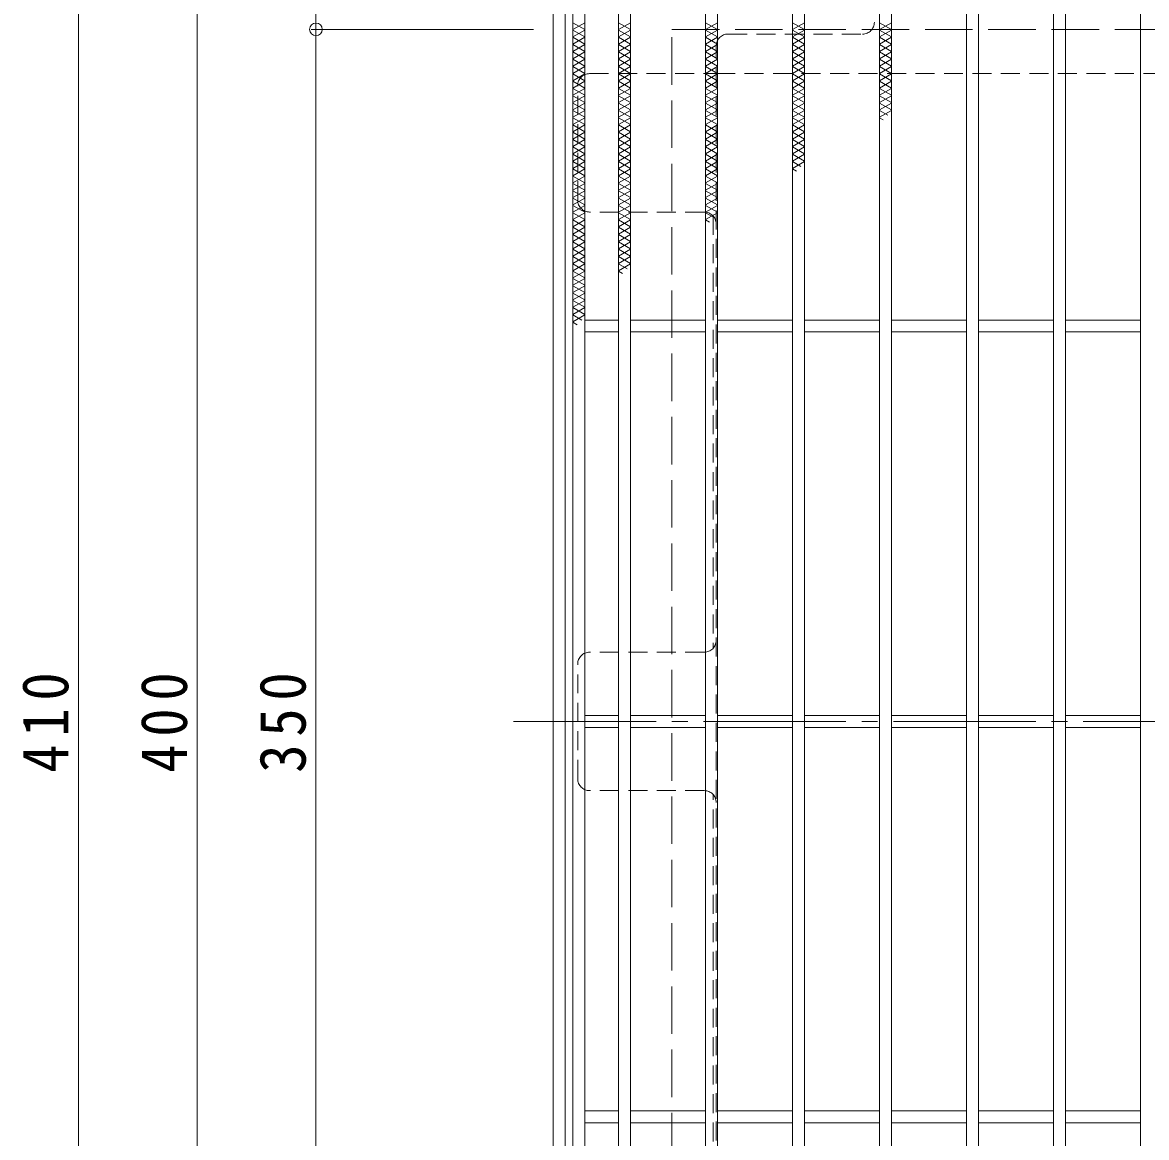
# Model space of a CAD drawing. Units: millimetres at full size, sheet at 1:4. Extents: x -838 to 1044, y -781 to 732.
# Drawn here: x -833.9 to -549.7, y 287.9 to 569.9 of the extents above; entities that cross this region are included whole.
import ezdxf

# ---------------------------------------------------------------- set-up
doc = ezdxf.new("R2010")
doc.units = ezdxf.units.MM
doc.header["$LTSCALE"] = 4
doc.header["$PDMODE"] = 32
doc.header["$PDSIZE"] = 3.2
for name, pattern in [('CHAIN2', [12, 9, -1, 1, -1]), ('DASHED1', [1.8, 1.2, -0.6]), ('DASHED3', [4, 3, -1])]:
    doc.linetypes.add(name, pattern=pattern)
for name, color, linetype, lineweight in [('A-1_躯体', 3, 'Continuous', 9), ('A-2_仕上', 3, 'Continuous', 9), ('A-4_その他', 7, 'Continuous', 9), ('A-7_ハッチ', 2, 'Continuous', 9), ('A-9_ｸｳﾁｮｳｷ', 6, 'Continuous', 9)]:
    doc.layers.add(name, color=color, linetype=linetype, lineweight=lineweight)
doc.styles.add('ＭＳ ゴシック', font='')
doc.styles.get('ＭＳ ゴシック').set_extended_font_data('MS Gothic')

msp = doc.modelspace()

# ---------------------------------------------------------------- linework, layer by layer
at = {"layer": 'A-1_躯体', "color": 2}
for points in [[(-699.713, 188.162), (-699.713, 598.162), (-289.713, 598.162), (-289.713, 188.162)], [(-696.713, 191.162), (-696.713, 595.162), (-292.713, 595.162), (-292.713, 191.162)]]:
    msp.add_lwpolyline(points, close=True, dxfattribs=at)
at = {"layer": 'A-1_躯体', "color": 2, "linetype": 'DASHED3'}
msp.add_lwpolyline([(-669.713, 218.162), (-669.713, 568.162), (-319.713, 568.162), (-319.713, 218.162)], close=True, dxfattribs=at)
at = {"layer": 'A-2_仕上'}
for p, q in [((-691.713, 590.162), (-691.713, 196.162)), ((-683.213, 590.162), (-683.213, 196.162)), ((-680.213, 590.162), (-680.213, 196.162)), ((-661.213, 590.162), (-661.213, 196.162)), ((-658.213, 590.162), (-658.213, 196.162)), ((-639.213, 590.162), (-639.213, 196.162)), ((-636.213, 590.162), (-636.213, 196.162)), ((-617.213, 590.162), (-617.213, 196.162)), ((-614.213, 590.162), (-614.213, 196.162)), ((-595.213, 590.162), (-595.213, 196.162)), ((-592.213, 590.162), (-592.213, 196.162)), ((-573.213, 590.162), (-573.213, 196.162)), ((-570.213, 590.162), (-570.213, 196.162)), ((-551.213, 590.162), (-551.213, 196.162)), ((-683.213, 494.662), (-691.713, 494.662)), ((-661.213, 494.662), (-680.213, 494.662)), ((-639.213, 494.662), (-658.213, 494.662)), ((-617.213, 494.662), (-636.213, 494.662)), ((-595.213, 494.662), (-614.213, 494.662)), ((-573.213, 494.662), (-592.213, 494.662)), ((-551.213, 494.662), (-570.213, 494.662)), ((-683.213, 491.662), (-691.713, 491.662)), ((-661.213, 491.662), (-680.213, 491.662)), ((-639.213, 491.662), (-658.213, 491.662)), ((-617.213, 491.662), (-636.213, 491.662)), ((-595.213, 491.662), (-614.213, 491.662)), ((-573.213, 491.662), (-592.213, 491.662)), ((-551.213, 491.662), (-570.213, 491.662)), ((-683.213, 394.662), (-691.713, 394.662)), ((-661.213, 394.662), (-680.213, 394.662)), ((-639.213, 394.662), (-658.213, 394.662)), ((-617.213, 394.662), (-636.213, 394.662)), ((-595.213, 394.662), (-614.213, 394.662)), ((-573.213, 394.662), (-592.213, 394.662)), ((-551.213, 394.662), (-570.213, 394.662)), ((-683.213, 391.662), (-691.713, 391.662)), ((-661.213, 391.662), (-680.213, 391.662)), ((-639.213, 391.662), (-658.213, 391.662)), ((-617.213, 391.662), (-636.213, 391.662)), ((-595.213, 391.662), (-614.213, 391.662)), ((-573.213, 391.662), (-592.213, 391.662)), ((-551.213, 391.662), (-570.213, 391.662)), ((-683.213, 294.662), (-691.713, 294.662)), ((-661.213, 294.662), (-680.213, 294.662)), ((-639.213, 294.662), (-658.213, 294.662)), ((-617.213, 294.662), (-636.213, 294.662)), ((-595.213, 294.662), (-614.213, 294.662)), ((-573.213, 294.662), (-592.213, 294.662)), ((-551.213, 294.662), (-570.213, 294.662)), ((-683.213, 291.662), (-691.713, 291.662)), ((-661.213, 291.662), (-680.213, 291.662)), ((-639.213, 291.662), (-658.213, 291.662)), ((-617.213, 291.662), (-636.213, 291.662)), ((-595.213, 291.662), (-614.213, 291.662)), ((-573.213, 291.662), (-592.213, 291.662)), ((-551.213, 291.662), (-570.213, 291.662))]:
    msp.add_line(p, q, dxfattribs=at)
msp.add_lwpolyline([(-694.713, 593.162), (-694.713, 193.162), (-294.713, 193.162)], dxfattribs=at)
at = {"layer": 'A-4_その他'}
for p, q in [((-819.713, 598.162), (-819.713, 188.162)), ((-789.713, 593.162), (-789.713, 193.162)), ((-759.713, 568.162), (-759.713, 593.162)), ((-760.913, 568.162), (-704.713, 568.162)), ((-759.713, 568.162), (-759.713, 218.162))]:
    msp.add_line(p, q, dxfattribs=at)
msp.add_point((-759.713, 568.162), dxfattribs=at)
at = {"layer": 'A-7_ハッチ', "linetype": 'DASHED1'}
for p, q in [((-655.513, 566.966), (-621.512, 566.966)), ((-658.513, 222.359), (-658.513, 563.966)), ((-690.516, 556.966), (-658.513, 556.966)), ((-658.513, 556.966), (-330.913, 556.966)), ((-693.516, 524.965), (-693.516, 553.966)), ((-661.513, 521.965), (-690.516, 521.965)), ((-659.313, 521.004), (-659.313, 411.623)), ((-661.513, 410.663), (-690.516, 410.663)), ((-693.516, 378.662), (-693.516, 407.663)), ((-661.513, 375.662), (-690.516, 375.662)), ((-659.313, 265.32), (-659.313, 374.701))]:
    msp.add_line(p, q, dxfattribs=at)
at = {"layer": 'A-7_ハッチ', "linetype": 'CHAIN2'}
msp.add_line((-709.713, 393.162), (-279.713, 393.162), dxfattribs=at)
at = {"layer": 'A-7_ハッチ', "linetype": 'DASHED1'}
for centre, start, end in [((-621.512, 569.966), 270, 0), ((-655.513, 563.966), 90, 180), ((-690.516, 553.966), 90, 180), ((-690.516, 524.965), 180, 270), ((-661.513, 518.965), 0, 90), ((-661.513, 413.663), 270, 0), ((-690.516, 407.663), 90, 180), ((-690.516, 378.662), 180, 270), ((-661.513, 372.662), 0, 90)]:
    msp.add_arc(centre, 3, start, end, dxfattribs=at)
at = {"layer": 'A-9_ｸｳﾁｮｳｷ'}
for p, q in [((-694.713, 569.839), (-691.713, 568.107)), ((-691.713, 569.839), (-694.713, 568.107)), ((-683.213, 569.839), (-680.213, 568.107)), ((-680.213, 569.839), (-683.213, 568.107)), ((-661.213, 569.839), (-658.213, 568.107)), ((-658.213, 569.839), (-661.213, 568.107)), ((-639.213, 569.839), (-636.213, 568.107)), ((-636.213, 569.839), (-639.213, 568.107)), ((-617.213, 569.839), (-614.213, 568.107)), ((-614.213, 569.839), (-617.213, 568.107)), ((-691.713, 567.991), (-694.713, 566.259)), ((-694.713, 567.991), (-691.713, 566.259)), ((-691.713, 566.144), (-694.713, 564.412)), ((-694.713, 566.144), (-691.713, 564.412)), ((-680.213, 567.991), (-683.213, 566.259)), ((-683.213, 567.991), (-680.213, 566.259)), ((-680.213, 566.144), (-683.213, 564.412)), ((-683.213, 566.144), (-680.213, 564.412)), ((-658.213, 567.991), (-661.213, 566.259)), ((-661.213, 567.991), (-658.213, 566.259)), ((-658.213, 566.144), (-661.213, 564.412)), ((-661.213, 566.144), (-658.213, 564.412)), ((-636.213, 567.991), (-639.213, 566.259)), ((-639.213, 567.991), (-636.213, 566.259)), ((-636.213, 566.144), (-639.213, 564.412)), ((-639.213, 566.144), (-636.213, 564.412)), ((-614.213, 567.991), (-617.213, 566.259)), ((-617.213, 567.991), (-614.213, 566.259)), ((-614.213, 566.144), (-617.213, 564.412)), ((-617.213, 566.144), (-614.213, 564.412)), ((-691.713, 564.296), (-694.713, 562.564)), ((-694.713, 564.296), (-691.713, 562.564)), ((-680.213, 564.296), (-683.213, 562.564)), ((-683.213, 564.296), (-680.213, 562.564)), ((-658.213, 564.296), (-661.213, 562.564)), ((-661.213, 564.296), (-658.213, 562.564)), ((-636.213, 564.296), (-639.213, 562.564)), ((-639.213, 564.296), (-636.213, 562.564)), ((-614.213, 564.296), (-617.213, 562.564)), ((-617.213, 564.296), (-614.213, 562.564)), ((-691.713, 562.448), (-694.713, 560.716)), ((-694.713, 562.448), (-691.713, 560.716)), ((-691.713, 560.601), (-694.713, 558.869)), ((-694.713, 560.601), (-691.713, 558.869)), ((-680.213, 562.448), (-683.213, 560.716)), ((-683.213, 562.448), (-680.213, 560.716)), ((-680.213, 560.601), (-683.213, 558.869)), ((-683.213, 560.601), (-680.213, 558.869)), ((-658.213, 562.448), (-661.213, 560.716)), ((-661.213, 562.448), (-658.213, 560.716)), ((-658.213, 560.601), (-661.213, 558.869)), ((-661.213, 560.601), (-658.213, 558.869)), ((-636.213, 562.448), (-639.213, 560.716)), ((-639.213, 562.448), (-636.213, 560.716)), ((-636.213, 560.601), (-639.213, 558.869)), ((-639.213, 560.601), (-636.213, 558.869)), ((-614.213, 562.448), (-617.213, 560.716)), ((-617.213, 562.448), (-614.213, 560.716)), ((-614.213, 560.601), (-617.213, 558.869)), ((-617.213, 560.601), (-614.213, 558.869)), ((-691.713, 558.753), (-694.713, 557.021)), ((-694.713, 558.753), (-691.713, 557.021)), ((-680.213, 558.753), (-683.213, 557.021)), ((-683.213, 558.753), (-680.213, 557.021)), ((-658.213, 558.753), (-661.213, 557.021)), ((-661.213, 558.753), (-658.213, 557.021)), ((-636.213, 558.753), (-639.213, 557.021)), ((-639.213, 558.753), (-636.213, 557.021)), ((-614.213, 558.753), (-617.213, 557.021)), ((-617.213, 558.753), (-614.213, 557.021)), ((-691.713, 556.906), (-694.713, 555.174)), ((-694.713, 556.906), (-691.713, 555.174)), ((-691.713, 555.058), (-694.713, 553.326)), ((-694.713, 555.058), (-691.713, 553.326)), ((-680.213, 556.906), (-683.213, 555.174)), ((-683.213, 556.906), (-680.213, 555.174)), ((-680.213, 555.058), (-683.213, 553.326)), ((-683.213, 555.058), (-680.213, 553.326)), ((-658.213, 556.906), (-661.213, 555.174)), ((-661.213, 556.906), (-658.213, 555.174)), ((-658.213, 555.058), (-661.213, 553.326)), ((-661.213, 555.058), (-658.213, 553.326)), ((-636.213, 556.906), (-639.213, 555.174)), ((-639.213, 556.906), (-636.213, 555.174)), ((-636.213, 555.058), (-639.213, 553.326)), ((-639.213, 555.058), (-636.213, 553.326)), ((-614.213, 556.906), (-617.213, 555.174)), ((-617.213, 556.906), (-614.213, 555.174)), ((-614.213, 555.058), (-617.213, 553.326)), ((-617.213, 555.058), (-614.213, 553.326)), ((-691.713, 553.211), (-694.713, 551.478)), ((-694.713, 553.211), (-691.713, 551.479)), ((-691.713, 551.363), (-694.713, 549.631)), ((-694.713, 551.363), (-691.713, 549.631)), ((-680.213, 553.211), (-683.213, 551.478)), ((-683.213, 553.211), (-680.213, 551.479)), ((-680.213, 551.363), (-683.213, 549.631)), ((-683.213, 551.363), (-680.213, 549.631)), ((-658.213, 553.211), (-661.213, 551.478)), ((-661.213, 553.211), (-658.213, 551.479)), ((-658.213, 551.363), (-661.213, 549.631)), ((-661.213, 551.363), (-658.213, 549.631)), ((-636.213, 553.211), (-639.213, 551.478)), ((-639.213, 553.211), (-636.213, 551.479)), ((-636.213, 551.363), (-639.213, 549.631)), ((-639.213, 551.363), (-636.213, 549.631)), ((-614.213, 553.211), (-617.213, 551.478)), ((-617.213, 553.211), (-614.213, 551.479)), ((-614.213, 551.363), (-617.213, 549.631)), ((-617.213, 551.363), (-614.213, 549.631)), ((-691.713, 549.515), (-694.713, 547.783)), ((-694.713, 549.515), (-691.713, 547.783)), ((-680.213, 549.515), (-683.213, 547.783)), ((-683.213, 549.515), (-680.213, 547.783)), ((-658.213, 549.515), (-661.213, 547.783)), ((-661.213, 549.515), (-658.213, 547.783)), ((-636.213, 549.515), (-639.213, 547.783)), ((-639.213, 549.515), (-636.213, 547.783)), ((-614.213, 549.515), (-617.213, 547.783)), ((-617.213, 549.515), (-614.213, 547.783)), ((-691.713, 547.668), (-694.713, 545.936)), ((-694.713, 547.668), (-691.713, 545.936)), ((-691.713, 545.82), (-694.713, 544.088)), ((-694.713, 545.82), (-691.713, 544.088)), ((-680.213, 547.668), (-683.213, 545.936)), ((-683.213, 547.668), (-680.213, 545.936)), ((-680.213, 545.82), (-683.213, 544.088)), ((-683.213, 545.82), (-680.213, 544.088)), ((-658.213, 547.668), (-661.213, 545.936)), ((-661.213, 547.668), (-658.213, 545.936)), ((-658.213, 545.82), (-661.213, 544.088)), ((-661.213, 545.82), (-658.213, 544.088)), ((-636.213, 547.668), (-639.213, 545.936)), ((-639.213, 547.668), (-636.213, 545.936)), ((-636.213, 545.82), (-639.213, 544.088)), ((-639.213, 545.82), (-636.213, 544.088)), ((-614.213, 547.668), (-617.213, 545.936)), ((-617.213, 547.668), (-615.113, 546.455)), ((-617.213, 545.82), (-616.284, 545.284)), ((-691.713, 543.973), (-694.713, 542.24)), ((-694.713, 543.973), (-691.713, 542.241)), ((-680.213, 543.973), (-683.213, 542.24)), ((-683.213, 543.973), (-680.213, 542.241)), ((-658.213, 543.973), (-661.213, 542.24)), ((-661.213, 543.973), (-658.213, 542.241)), ((-636.213, 543.973), (-639.213, 542.24)), ((-639.213, 543.973), (-636.213, 542.241)), ((-691.713, 542.125), (-694.713, 540.393)), ((-694.713, 542.125), (-691.713, 540.393)), ((-691.713, 540.277), (-694.713, 538.545)), ((-694.713, 540.277), (-691.713, 538.545)), ((-680.213, 542.125), (-683.213, 540.393)), ((-683.213, 542.125), (-680.213, 540.393)), ((-680.213, 540.277), (-683.213, 538.545)), ((-683.213, 540.277), (-680.213, 538.545)), ((-658.213, 542.125), (-661.213, 540.393)), ((-661.213, 542.125), (-658.213, 540.393)), ((-658.213, 540.277), (-661.213, 538.545)), ((-661.213, 540.277), (-658.213, 538.545)), ((-636.213, 542.125), (-639.213, 540.393)), ((-639.213, 542.125), (-636.213, 540.393)), ((-636.213, 540.277), (-639.213, 538.545)), ((-639.213, 540.277), (-636.213, 538.545)), ((-691.713, 538.43), (-694.713, 536.698)), ((-694.713, 538.43), (-691.713, 536.698)), ((-680.213, 538.43), (-683.213, 536.698)), ((-683.213, 538.43), (-680.213, 536.698)), ((-658.213, 538.43), (-661.213, 536.698)), ((-661.213, 538.43), (-658.213, 536.698)), ((-636.213, 538.43), (-639.213, 536.698)), ((-639.213, 538.43), (-636.213, 536.698)), ((-691.713, 536.582), (-694.713, 534.85)), ((-694.713, 536.582), (-691.713, 534.85)), ((-691.713, 534.735), (-694.713, 533.002)), ((-694.713, 534.735), (-691.713, 533.003)), ((-680.213, 536.582), (-683.213, 534.85)), ((-683.213, 536.582), (-680.213, 534.85)), ((-680.213, 534.735), (-683.213, 533.002)), ((-683.213, 534.735), (-680.213, 533.003)), ((-658.213, 536.582), (-661.213, 534.85)), ((-661.213, 536.582), (-658.213, 534.85)), ((-658.213, 534.735), (-661.213, 533.002)), ((-661.213, 534.735), (-658.213, 533.003)), ((-636.213, 536.582), (-639.213, 534.85)), ((-639.213, 536.582), (-636.213, 534.85)), ((-636.213, 534.735), (-639.213, 533.002)), ((-639.213, 534.735), (-637.071, 533.498)), ((-691.713, 532.887), (-694.713, 531.155)), ((-694.713, 532.887), (-691.713, 531.155)), ((-680.213, 532.887), (-683.213, 531.155)), ((-683.213, 532.887), (-680.213, 531.155)), ((-658.213, 532.887), (-661.213, 531.155)), ((-661.213, 532.887), (-658.213, 531.155)), ((-639.213, 532.887), (-638.242, 532.326)), ((-691.713, 531.039), (-694.713, 529.307)), ((-694.713, 531.039), (-691.713, 529.307)), ((-691.713, 529.192), (-694.713, 527.46)), ((-694.713, 529.192), (-691.713, 527.46)), ((-680.213, 531.039), (-683.213, 529.307)), ((-683.213, 531.039), (-680.213, 529.307)), ((-680.213, 529.192), (-683.213, 527.46)), ((-683.213, 529.192), (-680.213, 527.46)), ((-658.213, 531.039), (-661.213, 529.307)), ((-661.213, 531.039), (-658.213, 529.307)), ((-658.213, 529.192), (-661.213, 527.46)), ((-661.213, 529.192), (-658.213, 527.46)), ((-691.713, 527.344), (-694.713, 525.612)), ((-694.713, 527.344), (-691.713, 525.612)), ((-680.213, 527.344), (-683.213, 525.612)), ((-683.213, 527.344), (-680.213, 525.612)), ((-658.213, 527.344), (-661.213, 525.612)), ((-661.213, 527.344), (-658.213, 525.612)), ((-691.713, 525.497), (-694.713, 523.765)), ((-694.713, 525.497), (-691.713, 523.765)), ((-691.713, 523.649), (-694.713, 521.917)), ((-694.713, 523.649), (-691.713, 521.917)), ((-680.213, 525.497), (-683.213, 523.765)), ((-683.213, 525.497), (-680.213, 523.765)), ((-680.213, 523.649), (-683.213, 521.917)), ((-683.213, 523.649), (-680.213, 521.917)), ((-658.213, 525.497), (-661.213, 523.765)), ((-661.213, 525.497), (-658.213, 523.765)), ((-658.213, 523.649), (-661.213, 521.917)), ((-661.213, 523.649), (-658.213, 521.917)), ((-691.713, 521.801), (-694.713, 520.069)), ((-694.713, 521.801), (-691.713, 520.069)), ((-680.213, 521.801), (-683.213, 520.069)), ((-683.213, 521.801), (-680.213, 520.069)), ((-658.213, 521.801), (-661.213, 520.069)), ((-661.213, 521.801), (-659.028, 520.54)), ((-691.713, 519.954), (-694.713, 518.222)), ((-694.713, 519.954), (-691.713, 518.222)), ((-691.713, 518.106), (-694.713, 516.374)), ((-694.713, 518.106), (-691.713, 516.374)), ((-680.213, 519.954), (-683.213, 518.222)), ((-683.213, 519.954), (-680.213, 518.222)), ((-680.213, 518.106), (-683.213, 516.374)), ((-683.213, 518.106), (-680.213, 516.374)), ((-661.213, 519.954), (-660.2, 519.369)), ((-691.713, 516.259), (-694.713, 514.527)), ((-694.713, 516.259), (-691.713, 514.527)), ((-691.713, 514.411), (-694.713, 512.679)), ((-694.713, 514.411), (-691.713, 512.679)), ((-680.213, 516.259), (-683.213, 514.527)), ((-683.213, 516.259), (-680.213, 514.527)), ((-680.213, 514.411), (-683.213, 512.679)), ((-683.213, 514.411), (-680.213, 512.679)), ((-691.713, 512.563), (-694.713, 510.831)), ((-694.713, 512.563), (-691.713, 510.831)), ((-680.213, 512.563), (-683.213, 510.831)), ((-683.213, 512.563), (-680.213, 510.831)), ((-691.713, 510.716), (-694.713, 508.984)), ((-694.713, 510.716), (-691.713, 508.984)), ((-691.713, 508.868), (-694.713, 507.136)), ((-694.713, 508.868), (-691.713, 507.136)), ((-680.213, 510.716), (-683.213, 508.984)), ((-683.213, 510.716), (-680.213, 508.984)), ((-680.213, 508.868), (-683.213, 507.136)), ((-683.213, 508.868), (-680.986, 507.583)), ((-691.713, 507.021), (-694.713, 505.289)), ((-694.713, 507.021), (-691.713, 505.289)), ((-683.213, 507.021), (-682.157, 506.411)), ((-691.713, 505.173), (-694.713, 503.441)), ((-694.713, 505.173), (-691.713, 503.441)), ((-691.713, 503.326), (-694.713, 501.593)), ((-694.713, 503.326), (-691.713, 501.594)), ((-691.713, 501.478), (-694.713, 499.746)), ((-694.713, 501.478), (-691.713, 499.746)), ((-691.713, 499.63), (-694.713, 497.898)), ((-694.713, 499.63), (-691.713, 497.898)), ((-691.713, 497.783), (-694.713, 496.051)), ((-694.713, 497.783), (-691.713, 496.051)), ((-691.713, 495.935), (-694.713, 494.203)), ((-694.713, 495.935), (-692.444, 494.625)), ((-694.713, 494.088), (-693.615, 493.454))]:
    msp.add_line(p, q, dxfattribs=at)

# ---------------------------------------------------------------- texts
at = {"layer": 'A-4_その他', "color": 2, "char_height": 11.73, "attachment_point": 7, "rotation": 90, "style": 'ＭＳ ゴシック'}
for s, insert in [('\\T1.27;\\W0.9;410', (-822.113, 380.162)), ('\\T1.27;\\W0.9;400', (-792.113, 380.162)), ('\\T1.27;\\W0.9;350', (-762.113, 380.162))]:
    msp.add_mtext(s, dxfattribs=dict(at, insert=insert))

doc.saveas('drawing.dxf')
